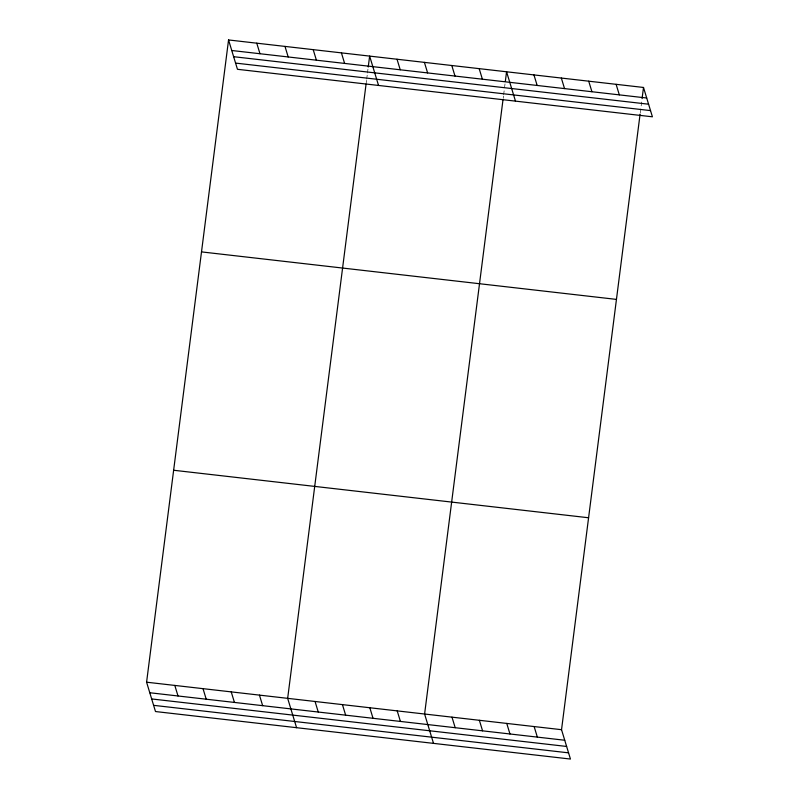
<?xml version="1.0" encoding="UTF-8"?>
<svg xmlns="http://www.w3.org/2000/svg" width="799" height="799" viewBox="0 0 799 799"><rect width="100%" height="100%" fill="white"/><g stroke="black" fill="none" stroke-linecap="round" stroke-linejoin="round"><path stroke-width="0.6" stroke-dasharray="4 3" d="M366.232 82.746L366.541 80.319M366.701 79.111L367.31 74.267M367.47 73.059L368.089 68.215M503.17 98.427L503.48 96M503.63 94.791L505.178 82.677M640.259 112.889L642.106 98.357"/><path stroke-width="1.2" d="M640.099 114.097L561.537 729.697L570.446 759.05L155.495 711.539L146.587 682.196L228.554 39.95L643.505 87.461L652.413 116.804L237.463 69.303L228.554 39.95M366.082 83.955L287.66 698.346L296.579 727.699M368.239 67.006L369.637 56.1L378.546 85.453M503.01 99.635L424.599 714.026L433.517 743.37M505.328 81.468L506.566 71.78L515.485 101.133M642.106 98.357L643.505 87.461M231.76 50.497L646.711 98.007M233.638 56.699L648.588 104.21M235.585 63.091L650.536 110.602M201.498 251.895L616.448 299.395M173.633 470.251L588.583 517.762M146.587 682.196L561.537 729.697M149.783 692.743L564.733 740.244M151.67 698.945L566.621 746.456M153.618 705.337L568.568 752.848M616.119 84.324L619.315 94.871M588.723 81.188L591.929 91.735M561.337 78.052L564.543 88.599M533.952 74.916L537.158 85.463M479.18 68.644L482.386 79.191M451.795 65.508L455.001 76.055M424.409 62.372L427.615 72.919M397.023 59.236L400.229 69.783M341.413 52.874L344.619 63.421M534.141 726.561L537.347 737.117M313.198 49.638L316.404 60.185M506.756 723.425L509.962 733.981M284.983 46.412L288.189 56.959M479.37 720.299L482.576 730.845M256.769 43.176L259.975 53.733M451.984 717.162L455.19 727.709M397.213 710.89L400.419 721.437M369.827 707.754L373.033 718.301M342.441 704.618L345.647 715.165M315.056 701.482L318.252 712.029M259.445 695.12L262.651 705.667M231.231 691.884L234.437 702.431M203.016 688.658L206.222 699.205M174.801 685.422L178.007 695.969"/></g></svg>
